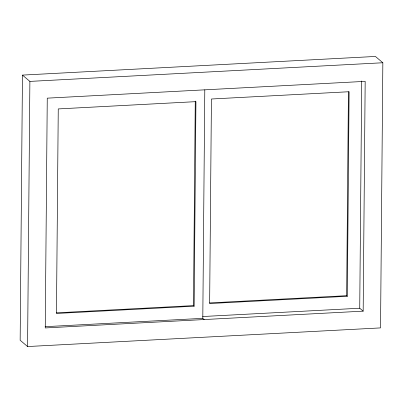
<?xml version="1.0" encoding="UTF-8"?>
<svg xmlns="http://www.w3.org/2000/svg" width="403" height="403" viewBox="0 0 403 403"><rect width="100%" height="100%" fill="white"/><g stroke="black" fill="none" stroke-linecap="round" stroke-linejoin="round"><path stroke-width="0.6" d="M22.462 75.099L20.15 340.243L27.575 346.545L380.538 327.901L382.85 62.757L375.425 56.455L22.462 75.099L29.887 81.401L382.85 62.757M27.575 346.545L29.887 81.401M194.145 306.184L56.465 313.458L58.254 108.921L195.934 101.647L194.145 306.184L193.47 305.615L195.259 101.072M204.21 319.549L202.8 318.35L204.795 89.819M347.326 296.27L209.646 303.54L211.429 99.002L349.109 91.728L347.326 296.27L346.651 295.696L348.429 91.788M363.168 311.151L45.252 327.941L47.257 98.156L365.173 81.361L363.168 311.151L359.733 308.235L361.718 80.963M209.6 302.935L346.651 295.696M56.42 312.854L193.47 305.615M202.659 316.531L359.733 308.235M45.096 326.682L202.8 318.35"/></g></svg>
